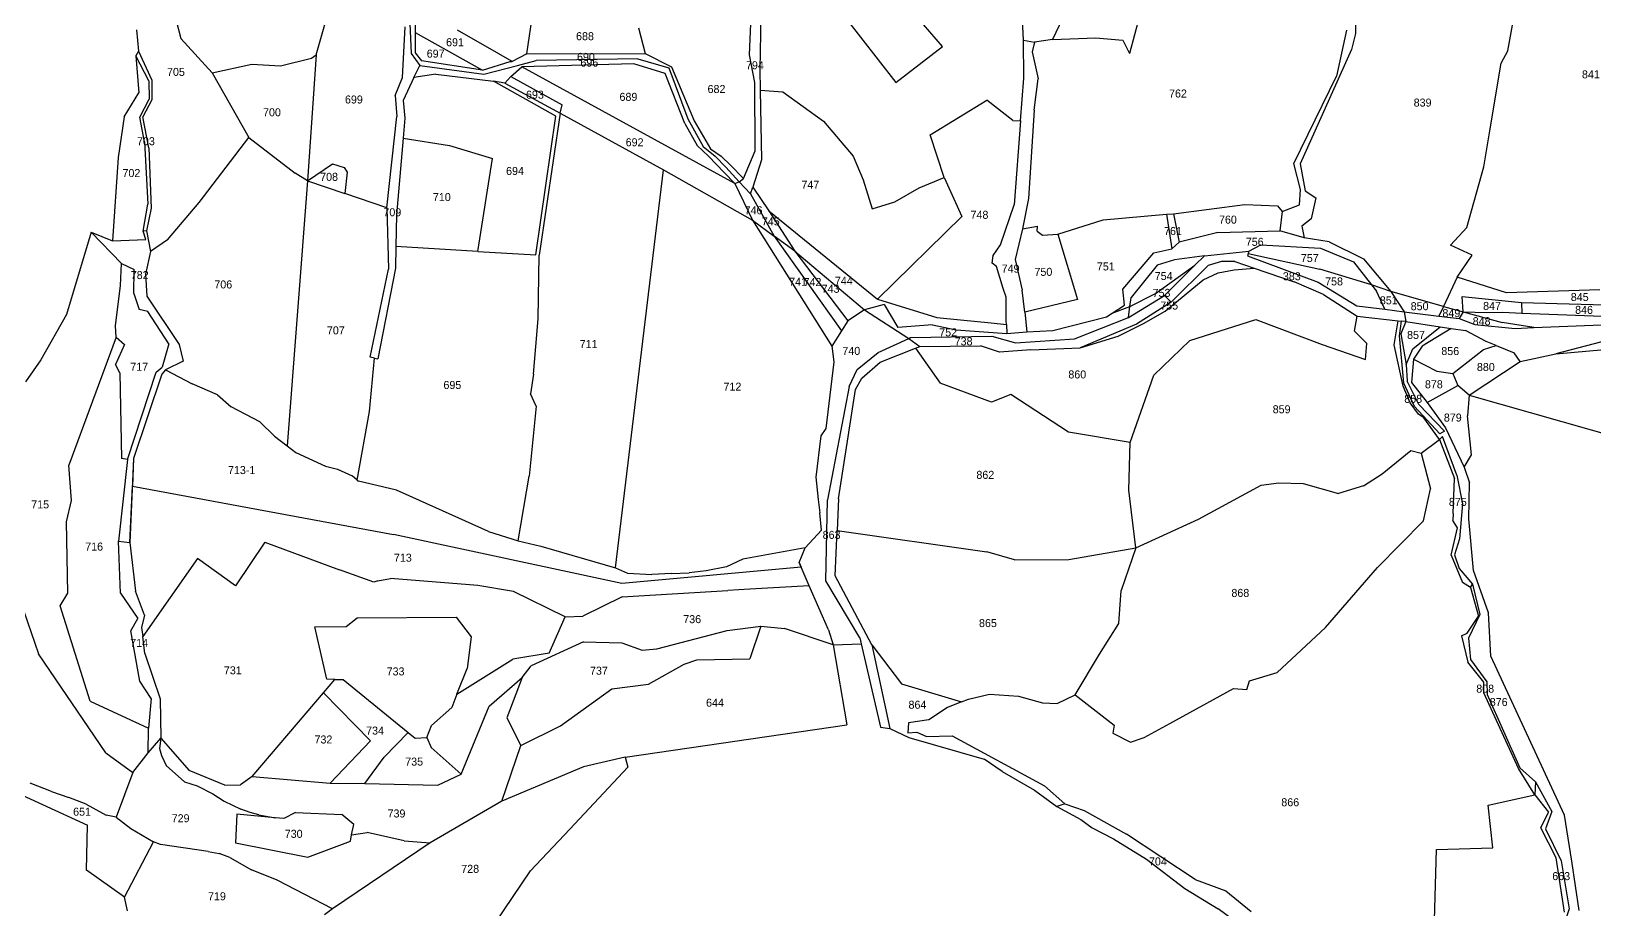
# Model space of a CAD drawing. Header units: metres. Extents: x 215851 to 218449, y 2702083 to 2704249.
# Drawn here: x 216106.7 to 216595.1, y 2703260.7 to 2703534.9 of the extents above; entities that cross this region are included whole.
import ezdxf
from ezdxf.enums import TextEntityAlignment as Align

# ---------------------------------------------------------------- set-up
doc = ezdxf.new("R2010")
doc.units = ezdxf.units.M

msp = doc.modelspace()

# ---------------------------------------------------------------- linework, layer by layer
at = {"layer": 'LIN'}
for p, q in [((216457.48, 2703556.61), (216449.8, 2703527.91)), ((216334.86, 2703550.33), (216334.34, 2703522.96)), ((216435.32, 2703552.5), (216425.69, 2703532.28)), ((216520.82, 2703554.36), (216520.41, 2703534.21)), ((216567.99, 2703528.76), (216571.81, 2703550.19)), ((216195.7, 2703527.53), (216201.42, 2703547.4)), ((216150.8, 2703543), (216153.48, 2703532.62)), ((216261.5, 2703527.87), (216263.55, 2703541.13)), ((216416.68, 2703532.09), (216416.27, 2703540.56)), ((216139.6, 2703535.38), (216140.2, 2703528.62)), ((216222.71, 2703520.48), (216223.5, 2703536.29)), ((216225, 2703537.3), (216225.37, 2703527.89)), ((216226.7, 2703538.44), (216226.67, 2703534.47)), ((216296.41, 2703535.98), (216298.51, 2703527.92)), ((216331.09, 2703527.49), (216331.59, 2703539.74)), ((216360.29, 2703540.09), (216376.82, 2703518.9)), ((216391.37, 2703530.08), (216385.41, 2703537.01)), ((216153.48, 2703532.62), (216163.3, 2703521.9)), ((216226.67, 2703534.47), (216226.62, 2703528.15)), ((216226.67, 2703534.47), (216247.66, 2703522.74)), ((216252.84, 2703527.84), (216239.88, 2703535.27)), ((216416.76, 2703520.29), (216416.68, 2703532.09)), ((216416.68, 2703532.09), (216420.09, 2703531.5)), ((216420.09, 2703531.5), (216419.37, 2703528.51)), ((216425.69, 2703532.28), (216420.09, 2703531.5)), ((216425.69, 2703532.28), (216439.32, 2703532.88)), ((216439.32, 2703532.88), (216447.66, 2703532.07)), ((216447.66, 2703532.07), (216449.8, 2703527.91)), ((216517.52, 2703535.25), (216514.42, 2703520.9)), ((216520.41, 2703534.21), (216519.14, 2703529.22)), ((216140.2, 2703528.62), (216139.43, 2703527.26)), ((216143.51, 2703519.4), (216139.43, 2703527.26)), ((216139.43, 2703527.26), (216140.31, 2703515.61)), ((216140.2, 2703528.62), (216144.38, 2703519.62)), ((216184.58, 2703524.14), (216194.32, 2703526.49)), ((216195.7, 2703527.53), (216192.99, 2703488.24)), ((216194.32, 2703526.49), (216195.7, 2703527.53)), ((216225.37, 2703527.89), (216228.07, 2703524.23)), ((216226.62, 2703528.15), (216228.68, 2703525.62)), ((216247.66, 2703522.74), (216228.68, 2703525.62)), ((216256.96, 2703525.49), (216252.84, 2703527.84)), ((216261.5, 2703527.87), (216256.96, 2703525.49)), ((216258.6, 2703524.21), (216264.43, 2703525.75)), ((216261.5, 2703527.87), (216298.51, 2703527.92)), ((216296.22, 2703526.3), (216264.43, 2703525.75)), ((216296.22, 2703526.3), (216305.91, 2703523.44)), ((216298.51, 2703527.92), (216306.69, 2703523.82)), ((216332.72, 2703518.84), (216331.09, 2703527.49)), ((216376.82, 2703518.9), (216391.37, 2703530.08)), ((216419.37, 2703528.51), (216421.31, 2703520)), ((216519.14, 2703529.22), (216503.11, 2703493.54)), ((216565.86, 2703524.95), (216567.99, 2703528.76)), ((216163.3, 2703521.9), (216175.69, 2703524.62)), ((216163.3, 2703521.9), (216174.66, 2703501.73)), ((216175.69, 2703524.62), (216184.58, 2703524.14)), ((216226.28, 2703520.44), (216228.07, 2703524.23)), ((216233.11, 2703521.44), (216226.28, 2703520.44)), ((216228.07, 2703524.23), (216248.12, 2703521.45)), ((216233.11, 2703521.44), (216251.16, 2703519.26)), ((216247.66, 2703522.74), (216256.32, 2703525.44)), ((216248.12, 2703521.45), (216258.6, 2703524.21)), ((216256.59, 2703520.76), (216254.71, 2703518.71)), ((216256.32, 2703525.44), (216256.96, 2703525.49)), ((216256.59, 2703520.76), (216260.02, 2703523.81)), ((216256.59, 2703520.76), (216272.57, 2703511.89)), ((216294.96, 2703524.69), (216260.02, 2703523.81)), ((216326.53, 2703487.35), (216260.02, 2703523.81)), ((216304.74, 2703521.67), (216294.96, 2703524.69)), ((216310.87, 2703506.08), (216304.74, 2703521.67)), ((216305.91, 2703523.44), (216311.88, 2703507.59)), ((216306.69, 2703523.82), (216313.79, 2703506.89)), ((216334.34, 2703522.96), (216334.39, 2703516.54)), ((216501.13, 2703493.55), (216514.42, 2703520.9)), ((216562.39, 2703503.84), (216565.86, 2703524.95)), ((216143.51, 2703519.4), (216143.62, 2703513.65)), ((216144.38, 2703519.62), (216144.42, 2703513.52)), ((216220.42, 2703514.83), (216222.71, 2703520.48)), ((216226.28, 2703520.44), (216222.88, 2703513.25)), ((216254.71, 2703518.71), (216251.16, 2703519.26)), ((216270.64, 2703508.34), (216251.16, 2703519.26)), ((216254.71, 2703518.71), (216271.98, 2703509.31)), ((216332.88, 2703497.56), (216332.72, 2703518.84)), ((216334.39, 2703516.54), (216341.54, 2703516.01)), ((216334.39, 2703516.54), (216334.85, 2703494.7)), ((216341.54, 2703516.01), (216354.21, 2703506.83)), ((216415.77, 2703506.92), (216416.76, 2703520.29)), ((216420.01, 2703510.26), (216421.31, 2703520)), ((216135.79, 2703508.21), (216140.31, 2703515.61)), ((216140.66, 2703508.02), (216143.62, 2703513.65)), ((216144.42, 2703513.52), (216141.57, 2703508.22)), ((216220.42, 2703514.83), (216220.94, 2703508.25)), ((216222.88, 2703513.25), (216223.43, 2703507.72)), ((216271.98, 2703509.31), (216272.57, 2703511.89)), ((216387.55, 2703502.6), (216405.22, 2703513.41)), ((216413.31, 2703506.98), (216405.22, 2703513.41)), ((216135.79, 2703508.21), (216133.86, 2703495.46)), ((216142.13, 2703500.4), (216140.66, 2703508.02)), ((216143.48, 2703498.45), (216141.57, 2703508.22)), ((216217.79, 2703479.76), (216220.94, 2703508.25)), ((216223.43, 2703507.72), (216222.89, 2703501.48)), ((216264.3, 2703465.09), (216270.64, 2703508.34)), ((216271.98, 2703509.31), (216265.41, 2703465.02)), ((216271.98, 2703509.31), (216304.26, 2703491.6)), ((216310.87, 2703506.08), (216314.75, 2703499.2)), ((216311.88, 2703507.59), (216316.65, 2703498.92)), ((216313.79, 2703506.89), (216318.93, 2703498.15)), ((216354.21, 2703506.83), (216363.52, 2703495.9)), ((216413.31, 2703506.98), (216415.77, 2703506.92)), ((216415.77, 2703506.92), (216413.73, 2703480.69)), ((216420.01, 2703510.26), (216418.28, 2703482.68)), ((216159.17, 2703481.46), (216174.66, 2703501.73)), ((216174.66, 2703501.73), (216189.22, 2703490.56)), ((216222.89, 2703501.48), (216220.83, 2703477.57)), ((216222.89, 2703501.48), (216237.34, 2703499.18)), ((216391.86, 2703489.27), (216387.55, 2703502.6)), ((216560.46, 2703492.55), (216562.39, 2703503.84)), ((216142.13, 2703500.4), (216143.13, 2703480.86)), ((216143.48, 2703498.45), (216144.17, 2703479.68)), ((216237.34, 2703499.18), (216250.78, 2703495.17)), ((216318.25, 2703495.92), (216314.75, 2703499.2)), ((216316.65, 2703498.92), (216320.38, 2703495.87)), ((216318.93, 2703498.15), (216322.28, 2703495.92)), ((216329.26, 2703488.9), (216332.88, 2703497.56)), ((216133.86, 2703495.46), (216132.14, 2703469.44)), ((216192.99, 2703488.24), (216200.86, 2703493.47)), ((216200.86, 2703493.47), (216204.45, 2703492.32)), ((216204.45, 2703492.32), (216205.37, 2703490.87)), ((216246.28, 2703466.17), (216250.78, 2703495.17)), ((216289.2, 2703367.39), (216304.26, 2703491.6)), ((216304.26, 2703491.6), (216332.02, 2703475.89)), ((216323.13, 2703490.75), (216318.25, 2703495.92)), ((216320.38, 2703495.87), (216323.72, 2703492.44)), ((216325.14, 2703493.12), (216322.28, 2703495.92)), ((216327.89, 2703487.84), (216323.72, 2703492.44)), ((216325.14, 2703493.12), (216329.26, 2703488.9)), ((216334.85, 2703494.7), (216332.09, 2703486.24)), ((216363.52, 2703495.9), (216366.62, 2703488.53)), ((216503.2, 2703485.44), (216501.13, 2703493.55)), ((216503.11, 2703493.54), (216504.69, 2703485.11)), ((216555.11, 2703473.63), (216560.46, 2703492.55)), ((216192.99, 2703488.24), (216186.72, 2703405.43)), ((216192.99, 2703488.24), (216189.22, 2703490.56)), ((216192.99, 2703488.24), (216204.72, 2703484.23)), ((216205.37, 2703490.87), (216204.72, 2703484.23)), ((216326.53, 2703487.35), (216323.13, 2703490.75)), ((216326.53, 2703487.35), (216327.89, 2703487.84)), ((216326.53, 2703487.35), (216332.02, 2703475.89)), ((216327.89, 2703487.84), (216329.26, 2703488.9)), ((216327.89, 2703487.84), (216331.39, 2703484.09)), ((216366.62, 2703488.53), (216369.45, 2703479.49)), ((216384.12, 2703486.02), (216391.86, 2703489.27)), ((216391.86, 2703489.27), (216397.4, 2703477.07)), ((216217.79, 2703479.76), (216204.72, 2703484.23)), ((216331.39, 2703484.09), (216332.09, 2703486.24)), ((216331.39, 2703484.09), (216338.78, 2703470.95)), ((216332.09, 2703486.24), (216337.12, 2703478.87)), ((216369.45, 2703479.49), (216376.5, 2703481.65)), ((216376.5, 2703481.65), (216384.12, 2703486.02)), ((216418.28, 2703482.68), (216416.32, 2703473.23)), ((216502.93, 2703480.71), (216503.2, 2703485.44)), ((216504.69, 2703485.11), (216508.01, 2703482.93)), ((216508.01, 2703482.93), (216506.51, 2703476.3)), ((216141.73, 2703472.49), (216143.13, 2703480.86)), ((216144.17, 2703479.68), (216142.69, 2703472.62)), ((216149.25, 2703469.73), (216159.17, 2703481.46)), ((216217.79, 2703479.76), (216218.29, 2703460.63)), ((216220.83, 2703477.57), (216220.64, 2703467.74)), ((216337.12, 2703478.87), (216371.04, 2703451.23)), ((216337.12, 2703478.87), (216345.28, 2703466.21)), ((216371.04, 2703451.23), (216397.4, 2703477.07)), ((216409.46, 2703468.2), (216413.73, 2703480.69)), ((216441.58, 2703476.05), (216461.35, 2703477.75)), ((216461.35, 2703477.75), (216463.54, 2703477.84)), ((216461.35, 2703477.75), (216463.03, 2703467.01)), ((216463.54, 2703477.84), (216485.8, 2703480.82)), ((216463.54, 2703477.84), (216465.35, 2703469.09)), ((216485.8, 2703480.82), (216496.05, 2703480.42)), ((216496.05, 2703480.42), (216497.51, 2703478.63)), ((216497.51, 2703478.63), (216496.7, 2703472.54)), ((216497.51, 2703478.63), (216502.93, 2703480.71)), ((216125.41, 2703472.19), (216117.7, 2703446.44)), ((216125.41, 2703472.19), (216132.14, 2703469.44)), ((216125.41, 2703472.19), (216134.91, 2703462.42)), ((216142.69, 2703472.62), (216141.73, 2703472.49)), ((216142.54, 2703469.88), (216141.73, 2703472.49)), ((216142.69, 2703472.62), (216144.04, 2703466.15)), ((216332.02, 2703475.89), (216338.78, 2703470.95)), ((216332.02, 2703475.89), (216356.85, 2703436.54)), ((216416.32, 2703473.23), (216414.06, 2703463.61)), ((216416.32, 2703473.23), (216421.08, 2703474.03)), ((216420.95, 2703472.51), (216421.08, 2703474.03)), ((216420.95, 2703472.51), (216422.58, 2703471.27)), ((216427.42, 2703471.54), (216441.58, 2703476.05)), ((216477.34, 2703472.07), (216465.35, 2703469.09)), ((216477.34, 2703472.07), (216496.7, 2703472.54)), ((216504.33, 2703470.44), (216496.7, 2703472.54)), ((216506.51, 2703476.3), (216503.61, 2703474.04)), ((216503.61, 2703474.04), (216504.33, 2703470.44)), ((216550.02, 2703468.11), (216555.11, 2703473.63)), ((216132.14, 2703469.44), (216142.54, 2703469.88)), ((216149.25, 2703469.73), (216144.04, 2703466.15)), ((216220.64, 2703467.74), (216220.51, 2703460.93)), ((216246.28, 2703466.17), (216220.64, 2703467.74)), ((216345.28, 2703466.21), (216338.78, 2703470.95)), ((216338.78, 2703470.95), (216359.86, 2703441.34)), ((216407.23, 2703464.84), (216409.46, 2703468.2)), ((216422.58, 2703471.27), (216427.42, 2703471.54)), ((216427.42, 2703471.54), (216433.56, 2703451.13)), ((216457.44, 2703465.74), (216463.03, 2703467.01)), ((216463.03, 2703467.01), (216465.35, 2703469.09)), ((216487.08, 2703466.27), (216490.77, 2703468.18)), ((216490.77, 2703468.18), (216509.46, 2703467.12)), ((216512.17, 2703469.15), (216504.33, 2703470.44)), ((216509.46, 2703467.12), (216519.75, 2703462.88)), ((216512.17, 2703469.15), (216522.85, 2703463.82)), ((216556.86, 2703465.03), (216550.02, 2703468.11)), ((216134.61, 2703455.5), (216134.91, 2703462.42)), ((216134.91, 2703462.42), (216138.93, 2703460.5)), ((216144.04, 2703466.15), (216142.44, 2703459.08)), ((216246.28, 2703466.17), (216264.3, 2703465.09)), ((216265.05, 2703445.12), (216265.41, 2703465.02)), ((216345.28, 2703466.21), (216367.02, 2703447.95)), ((216345.28, 2703466.21), (216361.84, 2703444.5)), ((216406.85, 2703462.52), (216407.23, 2703464.84)), ((216408.2, 2703461.48), (216406.85, 2703462.52)), ((216414.06, 2703463.61), (216416.24, 2703454.1)), ((216447.75, 2703454.33), (216457.44, 2703465.74)), ((216463.85, 2703463.52), (216458.45, 2703461.82)), ((216473.24, 2703464.82), (216463.85, 2703463.52)), ((216473.24, 2703464.82), (216470.23, 2703461.84)), ((216473.24, 2703464.82), (216487.08, 2703466.27)), ((216478.51, 2703463.04), (216474.39, 2703461.81)), ((216482.7, 2703463.05), (216478.51, 2703463.04)), ((216482.7, 2703463.05), (216488.78, 2703460.94)), ((216486.84, 2703465.47), (216486.63, 2703464.8)), ((216486.63, 2703464.8), (216508.67, 2703456.53)), ((216487.08, 2703466.27), (216486.84, 2703465.47)), ((216486.84, 2703465.47), (216509.21, 2703460.65)), ((216519.75, 2703462.88), (216525.37, 2703455.69)), ((216522.85, 2703463.82), (216531.37, 2703453.61)), ((216552.19, 2703458.13), (216556.86, 2703465.03)), ((216138.79, 2703452.97), (216138.93, 2703460.5)), ((216142.44, 2703459.08), (216142.83, 2703452.2)), ((216212.58, 2703433.16), (216218.29, 2703460.63)), ((216220.51, 2703460.93), (216214.95, 2703432.63)), ((216410.36, 2703454.54), (216408.2, 2703461.48)), ((216458.45, 2703461.82), (216450.36, 2703451.79)), ((216457.87, 2703453.02), (216470.23, 2703461.84)), ((216470.23, 2703461.84), (216460.69, 2703452.42)), ((216460.88, 2703447.51), (216472.79, 2703457.33)), ((216474.39, 2703461.81), (216462.82, 2703450.32)), ((216472.79, 2703457.33), (216477.45, 2703459.42)), ((216477.45, 2703459.42), (216482.48, 2703460.43)), ((216482.48, 2703460.43), (216488.78, 2703460.94)), ((216488.78, 2703460.94), (216501.27, 2703456.61)), ((216525.37, 2703455.69), (216509.21, 2703460.65)), ((216552.19, 2703458.13), (216547.87, 2703448.95)), ((216567.56, 2703453.2), (216552.19, 2703458.13)), ((216133.04, 2703442.88), (216134.61, 2703455.5)), ((216138.79, 2703452.97), (216140.44, 2703448.01)), ((216411.28, 2703451.9), (216410.36, 2703454.54)), ((216417.05, 2703447.23), (216416.24, 2703454.1)), ((216448.23, 2703449.4), (216447.75, 2703454.33)), ((216449.5, 2703445.51), (216460.69, 2703452.42)), ((216449.89, 2703448.98), (216457.87, 2703453.02)), ((216460.69, 2703452.42), (216462.82, 2703450.32)), ((216510.43, 2703452.7), (216501.27, 2703456.61)), ((216508.67, 2703456.53), (216520.8, 2703449.22)), ((216510.43, 2703452.7), (216520.88, 2703445.93)), ((216531.37, 2703453.61), (216525.37, 2703455.69)), ((216525.37, 2703455.69), (216526.99, 2703453.76)), ((216529.56, 2703448.11), (216526.99, 2703453.76)), ((216547.87, 2703448.95), (216531.37, 2703453.61)), ((216531.37, 2703453.61), (216535.59, 2703447.34)), ((216596.73, 2703454.17), (216567.56, 2703453.2)), ((216143.2, 2703447.4), (216140.44, 2703448.01)), ((216142.83, 2703452.2), (216152.98, 2703437.05)), ((216367.02, 2703447.95), (216361.84, 2703444.5)), ((216373.19, 2703449.54), (216367.02, 2703447.95)), ((216367.02, 2703447.95), (216380.82, 2703439.02)), ((216371.04, 2703451.23), (216389.62, 2703445.5)), ((216373.19, 2703449.54), (216377.41, 2703442.44)), ((216411.28, 2703444.56), (216411.28, 2703451.9)), ((216433.56, 2703451.13), (216417.05, 2703447.23)), ((216444.39, 2703446.93), (216448.23, 2703449.4)), ((216444.39, 2703446.93), (216449.89, 2703448.98)), ((216449.5, 2703445.51), (216449.89, 2703448.98)), ((216449.89, 2703448.98), (216450.36, 2703451.79)), ((216462.82, 2703450.32), (216451.95, 2703443.48)), ((216454.14, 2703443.7), (216460.88, 2703447.51)), ((216520.8, 2703449.22), (216529.56, 2703448.11)), ((216529.56, 2703448.11), (216535.59, 2703447.34)), ((216547.87, 2703448.95), (216546.46, 2703445.96)), ((216547.87, 2703448.95), (216554.05, 2703447.3)), ((216554.05, 2703447.3), (216553.69, 2703452.07)), ((216553.69, 2703452.07), (216572.22, 2703450.18)), ((216572.22, 2703450.18), (216614.67, 2703448.98)), ((216572.22, 2703450.18), (216572.37, 2703446.92)), ((216117.7, 2703446.44), (216109.74, 2703432.27)), ((216133.23, 2703439.36), (216133.04, 2703442.88)), ((216149.74, 2703437.34), (216143.2, 2703447.4)), ((216263.64, 2703427.83), (216265.05, 2703445.12)), ((216361.84, 2703444.5), (216359.86, 2703441.34)), ((216388.23, 2703443.23), (216377.41, 2703442.44)), ((216388.23, 2703443.23), (216395.6, 2703441.71)), ((216389.62, 2703445.5), (216397.01, 2703444.78)), ((216397.01, 2703444.78), (216406.55, 2703443.85)), ((216406.55, 2703443.85), (216411.33, 2703443.39)), ((216411.33, 2703443.39), (216411.28, 2703444.56)), ((216411.33, 2703443.39), (216411.44, 2703440.57)), ((216417.05, 2703447.23), (216417.76, 2703441.1)), ((216425.89, 2703441.48), (216442.6, 2703445.78)), ((216432.64, 2703438.84), (216449.5, 2703445.51)), ((216451.95, 2703443.48), (216434.33, 2703436.07)), ((216442.6, 2703445.78), (216444.39, 2703446.93)), ((216446.3, 2703439.74), (216454.14, 2703443.7)), ((216468.61, 2703438.34), (216489.22, 2703444.92)), ((216489.22, 2703444.92), (216509.96, 2703437.12)), ((216520.06, 2703441.27), (216520.88, 2703445.93)), ((216520.88, 2703445.93), (216533.76, 2703444.46)), ((216532.45, 2703437), (216533.76, 2703444.46)), ((216533.76, 2703444.46), (216534.7, 2703444.38)), ((216534.15, 2703439.82), (216534.7, 2703444.38)), ((216536.12, 2703444.26), (216534.59, 2703440.47)), ((216536.12, 2703444.26), (216534.7, 2703444.38)), ((216535.59, 2703447.34), (216546.46, 2703445.96)), ((216535.59, 2703447.34), (216536.12, 2703444.26)), ((216536.12, 2703444.26), (216546.79, 2703442.59)), ((216538.26, 2703435.75), (216546.79, 2703442.59)), ((216546.46, 2703445.96), (216552.74, 2703445.17)), ((216546.79, 2703442.59), (216550.24, 2703442.14)), ((216554.05, 2703447.3), (216552.74, 2703445.17)), ((216552.74, 2703445.17), (216557.66, 2703443.3)), ((216554.05, 2703447.3), (216561.31, 2703447.1)), ((216554.05, 2703447.3), (216566.19, 2703443.93)), ((216557.66, 2703443.3), (216570.29, 2703442.05)), ((216561.31, 2703447.1), (216566.45, 2703447.15)), ((216576.04, 2703442.41), (216566.19, 2703443.93)), ((216566.45, 2703447.15), (216572.37, 2703446.92)), ((216572.37, 2703446.92), (216603.19, 2703445.71)), ((216576.04, 2703442.41), (216602.55, 2703443.42)), ((216133.23, 2703439.36), (216118.46, 2703399.47)), ((216133.23, 2703439.36), (216135.89, 2703437.05)), ((216359.86, 2703441.34), (216356.85, 2703436.54)), ((216371.27, 2703434.6), (216380.82, 2703439.02)), ((216380.82, 2703439.02), (216381.38, 2703439.28)), ((216380.82, 2703439.02), (216384.31, 2703436.52)), ((216381.38, 2703439.28), (216406.74, 2703439.66)), ((216395.6, 2703441.71), (216411.44, 2703440.57)), ((216406.74, 2703439.66), (216414.19, 2703437.59)), ((216411.44, 2703440.57), (216417.76, 2703441.1)), ((216414.19, 2703437.59), (216432.64, 2703438.84)), ((216417.76, 2703441.1), (216425.89, 2703441.48)), ((216434.33, 2703436.07), (216446.3, 2703439.74)), ((216468.61, 2703438.34), (216457.4, 2703427.49)), ((216523.89, 2703437.43), (216520.06, 2703441.27)), ((216535.51, 2703424.98), (216534.15, 2703439.82)), ((216534.59, 2703440.47), (216536.19, 2703430.9)), ((216550.24, 2703442.14), (216541.23, 2703436.56)), ((216550.24, 2703442.14), (216554.77, 2703441.51)), ((216561.22, 2703438.01), (216554.77, 2703441.51)), ((216564.31, 2703436.75), (216561.22, 2703438.01)), ((216570.29, 2703442.05), (216576.04, 2703442.41)), ((216601.65, 2703439.11), (216582.92, 2703434.21)), ((216135.89, 2703437.05), (216133.04, 2703430.83)), ((216149.74, 2703437.34), (216147.63, 2703429.98)), ((216152.98, 2703437.05), (216154.21, 2703431.9)), ((216212.39, 2703416.13), (216213.98, 2703432.85)), ((216213.98, 2703432.85), (216212.58, 2703433.16)), ((216213.98, 2703432.85), (216214.95, 2703432.63)), ((216356.85, 2703436.54), (216357.46, 2703431.7)), ((216364.7, 2703429.26), (216371.27, 2703434.6)), ((216371.9, 2703431.55), (216382.92, 2703435.96)), ((216382.92, 2703435.96), (216384.31, 2703436.52)), ((216382.92, 2703435.96), (216390.67, 2703424.98)), ((216384.31, 2703436.52), (216403.23, 2703436.68)), ((216409.19, 2703434.7), (216403.23, 2703436.68)), ((216418.93, 2703435.43), (216409.19, 2703434.7)), ((216418.93, 2703435.43), (216434.33, 2703436.07)), ((216509.96, 2703437.12), (216523.54, 2703432.42)), ((216523.54, 2703432.42), (216523.89, 2703437.43)), ((216535.22, 2703424.13), (216532.45, 2703437)), ((216536.19, 2703430.9), (216538.26, 2703435.75)), ((216541.23, 2703436.56), (216538.51, 2703432.51)), ((216550.82, 2703428.07), (216560.4, 2703435.51)), ((216560.4, 2703435.51), (216564.31, 2703436.75)), ((216564.31, 2703436.75), (216569.91, 2703434.52)), ((216571.86, 2703431.81), (216569.91, 2703434.52)), ((216571.86, 2703431.81), (216582.92, 2703434.21)), ((216582.92, 2703434.21), (216602.8, 2703435.91)), ((216109.74, 2703432.27), (216104.9, 2703425.4)), ((216134.37, 2703428.29), (216133.04, 2703430.83)), ((216134.37, 2703428.29), (216134.89, 2703401.47)), ((216136.81, 2703401.21), (216145.71, 2703428.49)), ((216145.71, 2703428.49), (216147.63, 2703429.98)), ((216148.71, 2703429.15), (216147.55, 2703427.83)), ((216154.21, 2703431.9), (216148.71, 2703429.15)), ((216148.71, 2703429.15), (216156.99, 2703424.81)), ((216357.46, 2703431.7), (216354.93, 2703410.85)), ((216362.2, 2703423.98), (216364.7, 2703429.26)), ((216366.2, 2703426.56), (216371.9, 2703431.55)), ((216536.19, 2703430.9), (216536.5, 2703425.64)), ((216538.51, 2703432.51), (216537.87, 2703425.22)), ((216538.51, 2703432.51), (216545.79, 2703428.73)), ((216545.79, 2703428.73), (216550.82, 2703428.07)), ((216550.82, 2703428.07), (216552.3, 2703424.33)), ((216555.89, 2703421.32), (216571.86, 2703431.81)), ((216147.55, 2703427.83), (216138.73, 2703401.52)), ((216164.87, 2703421.34), (216156.99, 2703424.81)), ((216263.64, 2703427.83), (216262.69, 2703421.68)), ((216362.2, 2703423.98), (216355.48, 2703388.65)), ((216361.88, 2703408.32), (216364.18, 2703423.1)), ((216364.18, 2703423.1), (216366.2, 2703426.56)), ((216406.72, 2703419.1), (216390.67, 2703424.98)), ((216450, 2703406.54), (216457.4, 2703427.49)), ((216537.42, 2703418.91), (216535.22, 2703424.13)), ((216538.82, 2703417.73), (216535.51, 2703424.98)), ((216540.15, 2703418.32), (216536.5, 2703425.64)), ((216537.87, 2703425.22), (216542.77, 2703419)), ((216542.77, 2703419), (216552.3, 2703424.33)), ((216555.89, 2703421.32), (216552.3, 2703424.33)), ((216164.87, 2703421.34), (216169.16, 2703417.64)), ((216264.41, 2703417.83), (216262.69, 2703421.68)), ((216412.77, 2703421.49), (216406.72, 2703419.1)), ((216430.72, 2703409.76), (216412.77, 2703421.49)), ((216540.05, 2703415.31), (216537.42, 2703418.91)), ((216540.15, 2703418.32), (216548.13, 2703410.03)), ((216542.77, 2703419), (216548.54, 2703411.04)), ((216555.89, 2703421.32), (216555.32, 2703414.79)), ((216555.89, 2703421.32), (216603.89, 2703407.67)), ((216178.16, 2703412.97), (216169.16, 2703417.64)), ((216208.58, 2703394.77), (216212.39, 2703416.13)), ((216264.41, 2703417.83), (216262.24, 2703395.98)), ((216546.76, 2703409.2), (216538.82, 2703417.73)), ((216541.73, 2703414.2), (216540.05, 2703415.31)), ((216546.58, 2703407.41), (216541.73, 2703414.2)), ((216556.57, 2703402.62), (216555.32, 2703414.79)), ((216178.16, 2703412.97), (216182.75, 2703408.51)), ((216182.75, 2703408.51), (216186.72, 2703405.43)), ((216353.42, 2703408.54), (216351.83, 2703395.64)), ((216354.93, 2703410.85), (216353.42, 2703408.54)), ((216450, 2703406.54), (216430.72, 2703409.76)), ((216548.13, 2703410.03), (216546.76, 2703409.2)), ((216548.54, 2703411.04), (216554.31, 2703398.82)), ((216186.72, 2703405.43), (216189.41, 2703403.41)), ((216358.85, 2703388.93), (216361.88, 2703408.32)), ((216449.57, 2703391.66), (216450, 2703406.54)), ((216528.73, 2703396.7), (216537.69, 2703403.99)), ((216537.69, 2703403.99), (216540.91, 2703403.21)), ((216540.91, 2703403.21), (216546.58, 2703407.41)), ((216546.58, 2703407.41), (216547.54, 2703408.33)), ((216546.58, 2703407.41), (216551.3, 2703395.28)), ((216552.08, 2703396.26), (216547.54, 2703408.33)), ((216119.31, 2703388.35), (216118.46, 2703399.47)), ((216136.81, 2703401.21), (216134.04, 2703375.67)), ((216136.81, 2703401.21), (216134.89, 2703401.47)), ((216138.73, 2703401.52), (216137.52, 2703375.29)), ((216138.73, 2703401.52), (216138.33, 2703392.89)), ((216189.41, 2703403.41), (216198.63, 2703399.15)), ((216198.63, 2703399.15), (216202.35, 2703398.22)), ((216540.91, 2703403.21), (216543.83, 2703392.07)), ((216554.31, 2703398.82), (216556.57, 2703402.62)), ((216554.31, 2703398.82), (216556.01, 2703393.91)), ((216202.35, 2703398.22), (216206.99, 2703396.07)), ((216208.58, 2703394.77), (216206.99, 2703396.07)), ((216208.58, 2703394.77), (216208.94, 2703394.48)), ((216220.83, 2703391.65), (216208.94, 2703394.48)), ((216258.81, 2703375.85), (216262.24, 2703395.98)), ((216351.83, 2703395.64), (216352.5, 2703388.73)), ((216490.93, 2703393.21), (216496.47, 2703393.94)), ((216496.47, 2703393.94), (216504.01, 2703393.69)), ((216522.92, 2703392.93), (216528.73, 2703396.7)), ((216550.84, 2703384.32), (216551.3, 2703395.28)), ((216552.08, 2703396.26), (216553.83, 2703387.31)), ((216555.74, 2703382.69), (216556.01, 2703393.91)), ((216137.52, 2703375.29), (216138.33, 2703392.89)), ((216138.33, 2703392.89), (216219.88, 2703377.83)), ((216249.53, 2703378.76), (216220.83, 2703391.65)), ((216358.85, 2703388.93), (216358.45, 2703379.08)), ((216451.8, 2703373.61), (216449.57, 2703391.66)), ((216471.31, 2703382.61), (216490.93, 2703393.21)), ((216504.01, 2703393.69), (216515.07, 2703390.57)), ((216522.92, 2703392.93), (216515.07, 2703390.57)), ((216541.62, 2703382.1), (216543.83, 2703392.07)), ((216117.78, 2703381.7), (216119.31, 2703388.35)), ((216352.5, 2703388.73), (216353.08, 2703384.5)), ((216353.57, 2703379.12), (216353.08, 2703384.5)), ((216354.92, 2703363.3), (216355.48, 2703388.65)), ((216550.84, 2703384.32), (216550.77, 2703382.15)), ((216553.83, 2703387.31), (216552.84, 2703376.39)), ((216118.17, 2703359.52), (216117.78, 2703381.7)), ((216353.57, 2703379.12), (216348.46, 2703373.64)), ((216357.87, 2703364.85), (216358.45, 2703379.08)), ((216358.45, 2703379.08), (216405.27, 2703372.35)), ((216451.8, 2703373.61), (216471.31, 2703382.61)), ((216527.3, 2703367.47), (216541.62, 2703382.1)), ((216550.24, 2703371.32), (216552.2, 2703379.91)), ((216552.2, 2703379.91), (216550.77, 2703382.15)), ((216557.19, 2703366.5), (216555.74, 2703382.69)), ((216134.62, 2703359.5), (216134.04, 2703375.67)), ((216134.04, 2703375.67), (216137.52, 2703375.29)), ((216137.52, 2703375.29), (216139.26, 2703360.08)), ((216179.65, 2703375.39), (216170.55, 2703361.75)), ((216179.65, 2703375.39), (216202.98, 2703366.72)), ((216291.18, 2703362.47), (216219.88, 2703377.83)), ((216249.53, 2703378.76), (216258.81, 2703375.85)), ((216258.81, 2703375.85), (216265.93, 2703374.16)), ((216552.84, 2703376.39), (216551.35, 2703371.48)), ((216158.64, 2703370.27), (216141.55, 2703345.99)), ((216170.55, 2703361.75), (216158.64, 2703370.27)), ((216265.93, 2703374.16), (216289.2, 2703367.39)), ((216328.97, 2703370.04), (216323.91, 2703367.64)), ((216348.46, 2703373.64), (216328.97, 2703370.04)), ((216346.57, 2703369.07), (216348.46, 2703373.64)), ((216413.87, 2703369.85), (216405.27, 2703372.35)), ((216413.87, 2703369.85), (216430.87, 2703370.02)), ((216430.87, 2703370.02), (216451.8, 2703373.61)), ((216451.8, 2703373.61), (216447.16, 2703360.33)), ((216550.24, 2703371.32), (216553.81, 2703362.85)), ((216551.35, 2703371.48), (216552.79, 2703367.22)), ((216213.78, 2703362.92), (216202.98, 2703366.72)), ((216289.2, 2703367.39), (216292.97, 2703365.73)), ((216347.24, 2703367.54), (216291.18, 2703362.47)), ((216292.97, 2703365.73), (216300.54, 2703365.26)), ((216306.76, 2703365.59), (216300.54, 2703365.26)), ((216306.76, 2703365.59), (216312.24, 2703365.85)), ((216317.54, 2703366.47), (216312.24, 2703365.85)), ((216323.91, 2703367.64), (216317.54, 2703366.47)), ((216349.75, 2703361.79), (216346.57, 2703369.07)), ((216346.57, 2703369.07), (216347.24, 2703367.54)), ((216349.75, 2703361.79), (216347.24, 2703367.54)), ((216369.29, 2703343.32), (216357.87, 2703364.85)), ((216511.05, 2703348.72), (216527.3, 2703367.47)), ((216552.79, 2703367.22), (216556.95, 2703362.29)), ((216561.92, 2703353.38), (216557.19, 2703366.5)), ((216115.75, 2703355.53), (216118.17, 2703359.52)), ((216142.08, 2703352.6), (216139.26, 2703360.08)), ((216215.02, 2703363.37), (216213.78, 2703362.92)), ((216215.02, 2703363.37), (216218.93, 2703364)), ((216246.26, 2703361.83), (216218.93, 2703364)), ((216257.37, 2703360.02), (216246.26, 2703361.83)), ((216273.52, 2703352.11), (216257.37, 2703360.02)), ((216291.27, 2703358.37), (216324.36, 2703360.35)), ((216331.15, 2703360.76), (216324.36, 2703360.35)), ((216349.75, 2703361.79), (216331.15, 2703360.76)), ((216355.74, 2703348.04), (216349.75, 2703361.79)), ((216365.57, 2703345.52), (216354.92, 2703363.3)), ((216446.45, 2703349.98), (216447.16, 2703360.33)), ((216556.32, 2703361.29), (216553.81, 2703362.85)), ((216556.32, 2703361.29), (216556.95, 2703362.29)), ((216556.32, 2703361.29), (216558.8, 2703352.3)), ((216556.95, 2703362.29), (216559.18, 2703352.8)), ((216103.3, 2703357.2), (216109.05, 2703340.5)), ((216125.18, 2703325.79), (216115.75, 2703355.53)), ((216134.62, 2703359.5), (216140.07, 2703351.56)), ((216291.27, 2703358.37), (216279.05, 2703352.34)), ((216137.83, 2703347.75), (216140.07, 2703351.56)), ((216142.08, 2703352.6), (216141.18, 2703348.72)), ((216205.06, 2703349.1), (216208.59, 2703351.81)), ((216208.59, 2703351.81), (216239.47, 2703351.97)), ((216239.47, 2703351.97), (216244.2, 2703345.81)), ((216268.48, 2703340.77), (216273.52, 2703352.11)), ((216273.52, 2703352.11), (216279.05, 2703352.34)), ((216440.39, 2703340.47), (216446.45, 2703349.98)), ((216555.28, 2703346.99), (216558.8, 2703352.3)), ((216559.18, 2703352.8), (216555.65, 2703345.44)), ((216562.64, 2703339.75), (216561.92, 2703353.38)), ((216140.67, 2703331.99), (216137.83, 2703347.75)), ((216141.18, 2703348.72), (216141.55, 2703345.99)), ((216142.27, 2703340.65), (216141.55, 2703345.99)), ((216195.35, 2703349), (216205.06, 2703349.1)), ((216199.04, 2703332.59), (216195.35, 2703349)), ((216244.2, 2703345.81), (216242.9, 2703335.94)), ((216302.11, 2703342.13), (216324.13, 2703347.85)), ((216324.13, 2703347.85), (216334.61, 2703349.17)), ((216334.61, 2703349.17), (216331.23, 2703338.96)), ((216334.61, 2703349.17), (216341.99, 2703348.41)), ((216357.2, 2703343.35), (216341.99, 2703348.41)), ((216355.74, 2703348.04), (216357.2, 2703343.35)), ((216365.57, 2703345.52), (216365.98, 2703343.7)), ((216495.91, 2703334.73), (216511.05, 2703348.72)), ((216553.46, 2703346.12), (216555.28, 2703346.99)), ((216553.46, 2703346.12), (216555.52, 2703337.98)), ((216555.65, 2703345.44), (216556.35, 2703338.81)), ((216130.03, 2703309.63), (216109.05, 2703340.5)), ((216142.27, 2703340.65), (216147.03, 2703326.47)), ((216268.48, 2703340.77), (216257.21, 2703338.83)), ((216279.19, 2703344.28), (216262.92, 2703336.82)), ((216279.19, 2703344.28), (216291.19, 2703343.97)), ((216291.19, 2703343.97), (216297.53, 2703341.69)), ((216297.53, 2703341.69), (216302.11, 2703342.13)), ((216357.2, 2703343.35), (216365.98, 2703343.7)), ((216357.2, 2703343.35), (216361.5, 2703318.38)), ((216365.98, 2703343.7), (216372.01, 2703317.61)), ((216369.29, 2703343.32), (216374.89, 2703317.27)), ((216369.29, 2703343.32), (216378.62, 2703331.21)), ((216432.83, 2703327.68), (216440.39, 2703340.47)), ((216239.71, 2703327.89), (216257.21, 2703338.83)), ((216239.71, 2703327.89), (216242.9, 2703335.94)), ((216260.11, 2703333.16), (216262.92, 2703336.82)), ((216299.56, 2703331.06), (216310.7, 2703337.31)), ((216310.7, 2703337.31), (216314.67, 2703338.66)), ((216314.67, 2703338.66), (216331.23, 2703338.96)), ((216560.46, 2703331.71), (216555.52, 2703337.98)), ((216556.35, 2703338.81), (216561.39, 2703331.84)), ((216585.7, 2703290.14), (216562.64, 2703339.75)), ((216144.2, 2703326.57), (216140.67, 2703331.99)), ((216197.98, 2703328.33), (216201.57, 2703332.55)), ((216201.57, 2703332.55), (216199.04, 2703332.59)), ((216201.57, 2703332.55), (216204.17, 2703332.51)), ((216204.17, 2703332.51), (216224.43, 2703316.02)), ((216249.75, 2703324.2), (216260.11, 2703333.16)), ((216260.11, 2703333.16), (216255.32, 2703320.52)), ((216288.14, 2703329.65), (216299.56, 2703331.06)), ((216378.62, 2703331.21), (216397.33, 2703325.53)), ((216486.41, 2703329.44), (216487.32, 2703332.15)), ((216487.32, 2703332.15), (216495.91, 2703334.73)), ((216560.48, 2703328.33), (216560.46, 2703331.71)), ((216561.39, 2703331.84), (216561.48, 2703327.86)), ((216125.18, 2703325.79), (216143.36, 2703317.29)), ((216144.2, 2703326.57), (216143.36, 2703317.29)), ((216147.03, 2703326.47), (216147.18, 2703314.17)), ((216175.73, 2703302.25), (216197.98, 2703328.33)), ((216197.98, 2703328.33), (216212.69, 2703313.42)), ((216239.71, 2703327.89), (216238.08, 2703323.8)), ((216272.03, 2703318.06), (216288.14, 2703329.65)), ((216397.33, 2703325.53), (216392.94, 2703323.75)), ((216397.33, 2703325.53), (216399.52, 2703326.42)), ((216399.52, 2703326.42), (216406.03, 2703327.94)), ((216406.03, 2703327.94), (216415.08, 2703327.29)), ((216415.08, 2703327.29), (216422.57, 2703325.26)), ((216427.23, 2703325), (216432.83, 2703327.68)), ((216432.83, 2703327.68), (216444.95, 2703318.29)), ((216462.34, 2703318.78), (216482.3, 2703329.67)), ((216482.3, 2703329.67), (216486.41, 2703329.44)), ((216571.29, 2703304.71), (216560.48, 2703328.33)), ((216561.48, 2703327.86), (216571.68, 2703304.95)), ((216231.78, 2703318.13), (216238.08, 2703323.8)), ((216241, 2703302.98), (216249.75, 2703324.2)), ((216255.32, 2703320.52), (216259.7, 2703311.96)), ((216392.94, 2703323.75), (216387.09, 2703319.97)), ((216422.57, 2703325.26), (216427.23, 2703325)), ((216143.27, 2703309.62), (216143.36, 2703317.29)), ((216224.43, 2703316.02), (216216.94, 2703308.32)), ((216224.43, 2703316.02), (216226.62, 2703314.24)), ((216230.31, 2703314.4), (216231.78, 2703318.13)), ((216259.7, 2703311.96), (216272.03, 2703318.06)), ((216292.22, 2703308.32), (216361.5, 2703318.38)), ((216372.01, 2703317.61), (216374.89, 2703317.27)), ((216374.89, 2703317.27), (216380.85, 2703314.44)), ((216380.76, 2703319), (216380.58, 2703315.88)), ((216380.58, 2703315.88), (216383.39, 2703316.03)), ((216387.09, 2703319.97), (216380.76, 2703319)), ((216383.39, 2703316.03), (216386.33, 2703314.73)), ((216444.95, 2703318.29), (216444.63, 2703315.78)), ((216444.63, 2703315.78), (216450.11, 2703312.97)), ((216454.33, 2703314.37), (216462.34, 2703318.78)), ((216143.27, 2703309.62), (216147.18, 2703314.17)), ((216147.18, 2703314.17), (216146.85, 2703310.94)), ((216146.85, 2703310.94), (216147.38, 2703308.76)), ((216147.18, 2703314.17), (216156.09, 2703304.12)), ((216200.12, 2703300.14), (216212.69, 2703313.42)), ((216226.62, 2703314.24), (216230.31, 2703314.4)), ((216230.31, 2703314.4), (216231.61, 2703311.34)), ((216241, 2703302.98), (216231.61, 2703311.34)), ((216253.7, 2703294.51), (216259.7, 2703311.96)), ((216380.85, 2703314.44), (216404.44, 2703307.62)), ((216386.33, 2703314.73), (216394.36, 2703314.96)), ((216394.36, 2703314.96), (216423.27, 2703299.33)), ((216450.11, 2703312.97), (216454.33, 2703314.37)), ((216130.03, 2703309.63), (216138.5, 2703303.48)), ((216138.5, 2703303.48), (216143.27, 2703309.62)), ((216147.38, 2703308.76), (216148.92, 2703305.66)), ((216210.96, 2703300.07), (216216.94, 2703308.32)), ((216292.22, 2703308.32), (216279.22, 2703305.24)), ((216292.22, 2703308.32), (216293.09, 2703305.19)), ((216409.98, 2703303.75), (216404.44, 2703307.62)), ((216083.82, 2703305.6), (216124.32, 2703287.05)), ((216138.5, 2703303.48), (216133.27, 2703289.52)), ((216154.58, 2703300.62), (216148.92, 2703305.66)), ((216167.21, 2703299.56), (216156.09, 2703304.12)), ((216175.73, 2703302.25), (216172.13, 2703299.6)), ((216175.73, 2703302.25), (216200.12, 2703300.14)), ((216233.77, 2703299.58), (216241, 2703302.98)), ((216279.22, 2703305.24), (216253.7, 2703294.51)), ((216275, 2703285.82), (216293.09, 2703305.19)), ((216409.98, 2703303.75), (216420.11, 2703297.97)), ((216576.38, 2703296.51), (216571.29, 2703304.71)), ((216571.68, 2703304.95), (216576.58, 2703300.58)), ((216113.06, 2703297.53), (216106.38, 2703300.2)), ((216113.06, 2703297.53), (216118.53, 2703295.7)), ((216154.58, 2703300.62), (216158.59, 2703299.35)), ((216158.59, 2703299.35), (216163.42, 2703296.85)), ((216163.42, 2703296.85), (216166.96, 2703294.53)), ((216167.21, 2703299.56), (216172.13, 2703299.6)), ((216200.12, 2703300.14), (216210.96, 2703300.07)), ((216210.96, 2703300.07), (216233.77, 2703299.58)), ((216420.11, 2703297.97), (216427.14, 2703292.83)), ((216423.27, 2703299.33), (216429.62, 2703293.74)), ((216561.79, 2703293.29), (216576.38, 2703296.51)), ((216576.58, 2703300.58), (216576.38, 2703296.51)), ((216576.38, 2703296.51), (216580.62, 2703291.12)), ((216576.58, 2703300.58), (216581.67, 2703291.26)), ((216123.88, 2703293.56), (216118.53, 2703295.7)), ((216123.88, 2703293.56), (216130.17, 2703290.21)), ((216166.96, 2703294.53), (216172.16, 2703292.05)), ((216175.11, 2703290.99), (216172.16, 2703292.05)), ((216253.7, 2703294.51), (216231.35, 2703281.55)), ((216429.62, 2703293.74), (216427.14, 2703292.83)), ((216427.14, 2703292.83), (216434.54, 2703288.8)), ((216429.62, 2703293.74), (216435.6, 2703291.59)), ((216435.6, 2703291.59), (216448.9, 2703284.22)), ((216563.32, 2703279.94), (216561.79, 2703293.29)), ((216581.67, 2703291.26), (216579.68, 2703285.9)), ((216123.98, 2703272.96), (216124.32, 2703287.05)), ((216133.27, 2703289.52), (216130.17, 2703290.21)), ((216133.27, 2703289.52), (216137.86, 2703285.96)), ((216170.96, 2703290.44), (216170.54, 2703281.51)), ((216182.96, 2703289.37), (216170.96, 2703290.44)), ((216177.85, 2703290.24), (216175.11, 2703290.99)), ((216177.85, 2703290.24), (216182.96, 2703289.37)), ((216185.62, 2703289.13), (216182.96, 2703289.37)), ((216189.28, 2703291.04), (216185.62, 2703289.13)), ((216189.28, 2703291.04), (216203.77, 2703290.35)), ((216207.46, 2703287.26), (216203.77, 2703290.35)), ((216206.82, 2703284.05), (216207.46, 2703287.26)), ((216434.54, 2703288.8), (216438.09, 2703286.17)), ((216578.31, 2703286.21), (216580.62, 2703291.12)), ((216587.93, 2703275.84), (216585.7, 2703290.14)), ((216135.84, 2703264.55), (216144.89, 2703281.81)), ((216137.86, 2703285.96), (216144.89, 2703281.81)), ((216147.11, 2703281.03), (216144.89, 2703281.81)), ((216170.54, 2703281.51), (216193.18, 2703277.09)), ((216193.18, 2703277.09), (216206.43, 2703282.08)), ((216231.35, 2703281.55), (216200.8, 2703260.89)), ((216206.43, 2703282.08), (216206.82, 2703284.05)), ((216206.82, 2703284.05), (216211.64, 2703284.8)), ((216223.22, 2703282.13), (216211.64, 2703284.8)), ((216223.22, 2703282.13), (216231.35, 2703281.55)), ((216262.68, 2703272.8), (216275, 2703285.82)), ((216438.09, 2703286.17), (216444.81, 2703282.76)), ((216444.81, 2703282.76), (216455.06, 2703276.4)), ((216470.35, 2703270.1), (216448.9, 2703284.22)), ((216583.07, 2703276.86), (216578.31, 2703286.21)), ((216579.68, 2703285.9), (216584.65, 2703275.89)), ((216161.97, 2703278.81), (216147.11, 2703281.03)), ((216161.97, 2703278.81), (216165.42, 2703278.17)), ((216168.73, 2703276.98), (216165.42, 2703278.17)), ((216168.73, 2703276.98), (216175.55, 2703273.15)), ((216544.77, 2703245.61), (216545.73, 2703279.42)), ((216545.73, 2703279.42), (216563.32, 2703279.94)), ((216585.65, 2703259.9), (216583.07, 2703276.86)), ((216135.84, 2703264.55), (216123.98, 2703272.96)), ((216183.54, 2703269.91), (216175.55, 2703273.15)), ((216251.68, 2703256.48), (216262.68, 2703272.8)), ((216455.06, 2703276.4), (216467.05, 2703267.32)), ((216584.65, 2703275.89), (216587.08, 2703260.96)), ((216590.21, 2703260.41), (216587.93, 2703275.84)), ((216200.8, 2703260.89), (216183.54, 2703269.91)), ((216467.05, 2703267.32), (216477.45, 2703260.92)), ((216470.35, 2703270.1), (216479.9, 2703266.55)), ((216136.82, 2703260.28), (216135.84, 2703264.55)), ((216479.9, 2703266.55), (216487.8, 2703260.1)), ((216200.8, 2703260.89), (216198.32, 2703259.06)), ((216484.27, 2703255.92), (216477.45, 2703260.92)), ((216587.08, 2703260.96), (216585.49, 2703255.86))]:
    msp.add_line(p, q, dxfattribs=at)

# ---------------------------------------------------------------- texts
at = {"layer": 'PAR'}
for s, p in [('691', (216239.11, 2703531.46)), ('688', (216279.71, 2703533.34)), ('697', (216233.06, 2703527.9)), ('690', (216280, 2703526.88)), ('696', (216281.07, 2703525.09)), ('794', (216332.78, 2703524.27)), ('705', (216151.94, 2703522.19)), ('841', (216593.91, 2703521.43)), ('693', (216264.06, 2703515.08)), ('682', (216320.78, 2703516.85)), ('762', (216464.93, 2703515.45)), ('699', (216207.52, 2703513.58)), ('689', (216293.27, 2703514.41)), ('839', (216541.34, 2703512.62)), ('700', (216181.93, 2703509.59)), ('703', (216142.56, 2703500.56)), ('692', (216295.2, 2703500.23)), ('702', (216138.02, 2703490.62)), ('694', (216257.85, 2703491.27)), ('708', (216199.77, 2703489.44)), ('747', (216350.1, 2703486.97)), ('710', (216234.99, 2703483.13)), ('709', (216219.53, 2703478.38)), ('746', (216332.36, 2703478.99)), ('745', (216337.73, 2703475.51)), ('748', (216402.92, 2703477.58)), ('760', (216480.53, 2703476.08)), ('761', (216463.37, 2703472.52)), ('756', (216488.91, 2703469.15)), ('749', (216412.64, 2703460.79)), ('751', (216442.39, 2703461.45)), ('757', (216506.1, 2703464.08)), ('782', (216140.61, 2703458.76)), ('741', (216346.27, 2703456.68)), ('742', (216350.77, 2703456.61)), ('744', (216360.55, 2703457)), ('750', (216422.89, 2703459.78)), ('754', (216460.46, 2703458.47)), ('383', (216500.48, 2703458.4)), ('758', (216513.68, 2703456.79)), ('706', (216166.72, 2703455.85)), ('743', (216356.41, 2703454.49)), ('753', (216459.78, 2703453.22)), ('845', (216590.43, 2703451.92)), ('755', (216462.2, 2703449.24)), ('851', (216530.77, 2703450.88)), ('850', (216540.41, 2703449.05)), ('849', (216550.32, 2703446.9)), ('847', (216563.03, 2703449.14)), ('846', (216591.77, 2703447.91)), ('707', (216201.88, 2703441.51)), ('848', (216559.78, 2703444.37)), ('711', (216280.82, 2703437.24)), ('752', (216393.14, 2703440.89)), ('738', (216397.97, 2703438.08)), ('857', (216539.28, 2703440.08)), ('740', (216362.89, 2703435.1)), ('856', (216549.98, 2703435.05)), ('717', (216140.46, 2703430.13)), ('860', (216433.48, 2703427.75)), ('880', (216561.09, 2703430.07)), ('695', (216238.28, 2703424.46)), ('712', (216325.75, 2703423.96)), ('878', (216544.85, 2703424.68)), ('859', (216497.31, 2703416.88)), ('858', (216538.41, 2703420.13)), ('879', (216550.77, 2703414.29)), ('713-1', (216172.46, 2703397.9)), ('862', (216404.75, 2703396.4)), ('875', (216552.34, 2703387.96)), ('715', (216109.52, 2703387.17)), ('716', (216126.38, 2703374.01)), ('863', (216356.73, 2703377.67)), ('713', (216222.81, 2703370.54)), ('868', (216484.41, 2703359.55)), ('736', (216313.19, 2703351.36)), ('865', (216405.57, 2703350.13)), ('714', (216140.45, 2703343.94)), ('731', (216169.7, 2703335.39)), ('733', (216220.54, 2703335.04)), ('737', (216284.06, 2703335.26)), ('808', (216560.9, 2703329.66)), ('644', (216320.31, 2703325.28)), ('864', (216383.55, 2703324.64)), ('876', (216565.11, 2703325.5)), ('734', (216214.13, 2703316.57)), ('732', (216198, 2703313.79)), ('735', (216226.34, 2703306.89)), ('651', (216122.61, 2703291.24)), ('739', (216220.83, 2703290.7)), ('866', (216500, 2703294.2)), ('729', (216153.4, 2703289.21)), ('730', (216188.71, 2703284.34)), ('704', (216458.66, 2703275.73)), ('728', (216243.84, 2703273.41)), ('663', (216584.64, 2703271.14)), ('719', (216164.74, 2703264.85))]:
    msp.add_text(s, height=2.5, dxfattribs=at).set_placement(p, align=Align.MIDDLE)

doc.saveas('drawing.dxf')
